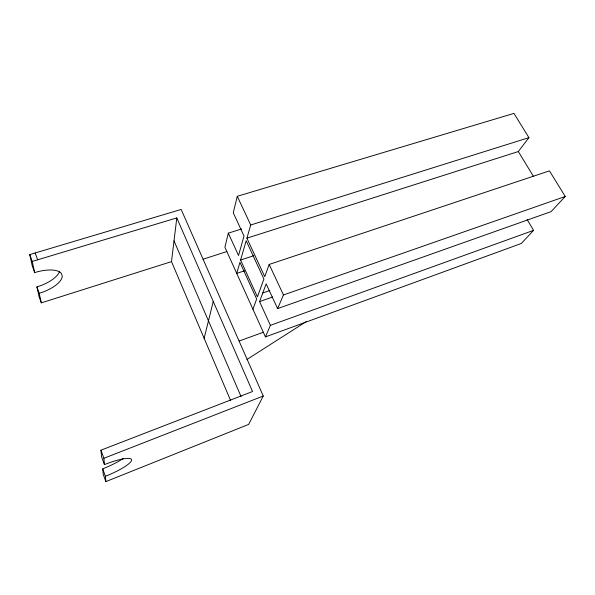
<?xml version="1.0" encoding="UTF-8"?>
<svg xmlns="http://www.w3.org/2000/svg" width="595" height="595" viewBox="0 0 595 595"><rect width="100%" height="100%" fill="white"/><g stroke="black" fill="none" stroke-linecap="round" stroke-linejoin="round"><path stroke-width="0.89" d="M171.501 261.622L176.804 217.911L32.249 261.443L34.696 272.651L36.838 271.945A26.656 10.613 -18.2 0 1 61.508 273.685L62.237 276.333A26.656 10.613 -18.2 0 1 43.614 291.84L39.218 293.313L41.308 302.862L171.501 261.622L230.689 400.718M241.615 228.963L228.324 233.143L224.903 247.23L265.437 336.904L521.339 243.459L533.574 230.369L527.125 219.51M265.437 336.904L270.405 325.331L259.561 301.583L266.158 283.889L277.597 308.604L551.096 211.619L565.25 196.469L549.445 170.869L269.178 264.44L264.753 276.653L246.91 238.171L518.327 151.539L528.933 137.646L513.954 113.392L237.286 196.305L233.27 212.824L244.002 236.014L238.528 255.5L228.324 233.143M204.137 338.31L213.248 301.449M240.596 260.022L246.174 240.715L263.897 279.01L257.419 296.89L240.596 260.022L253.812 255.686M246.91 238.171L250.718 224.999L237.286 196.305M252.942 309.259L256.653 299.01L239.934 262.313L236.728 273.403L244.664 270.762M277.597 308.604L283.465 294.949L565.25 196.469M34.696 272.651L32.264 265.95L29.75 254.586L181.17 209.44L263.258 396.017L248.658 424.413L105.865 481.608L103.233 474.327L102.712 468.838A28.947 5.846 -22.1 0 0 123.277 458.395M246.984 359.454L306.157 321.657M105.865 481.608L105.419 476.312A29.036 5.615 -22.3 0 0 131.577 459.898A29.036 5.615 -22.3 0 0 104.43 464.598L103.894 458.284L263.258 396.017M104.43 464.598L101.567 456.715L100.949 450.184L252.555 391.525L176.804 217.911M239.078 341.047L263.332 332.248M270.405 325.331L533.574 230.369M259.561 301.583L272.711 296.994M262.782 292.941L269.81 290.516M41.308 302.862L39.039 296.585L36.897 286.902L41.286 285.444A26.582 10.77 -18 0 0 59.552 271.387M203.074 259.219L226.851 251.551M250.718 224.999L528.933 137.646M518.327 151.539L533.306 176.15M269.178 264.44L283.465 294.949M174.015 240.871L241.042 396.53M35.15 252.979L37.656 259.814M29.75 254.586L32.249 261.443M100.949 450.184L103.894 458.284M36.897 286.902L39.218 293.313M102.712 468.838L105.419 476.312"/></g></svg>
